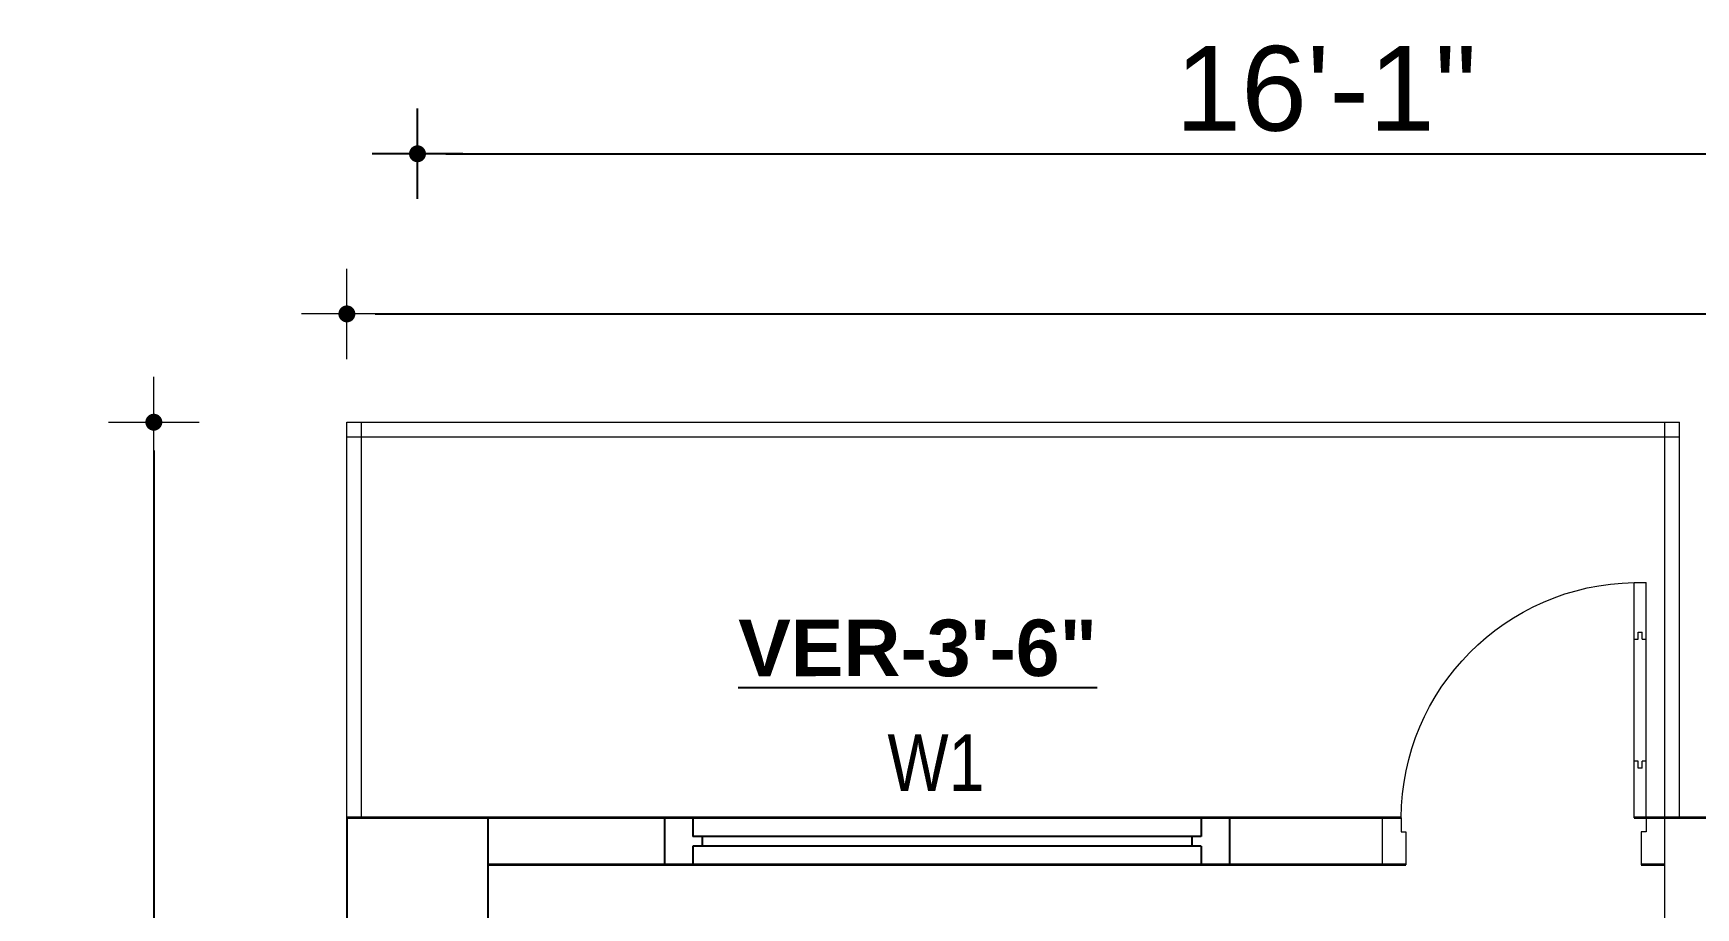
# Model space of a CAD drawing. Header units: inches. Extents: x -100787 to 3653, y -96809 to -8632.
# Drawn here: x -75628.3 to -75451.8, y -87184.6 to -87091.7 of the extents above; entities that cross this region are included whole.
import ezdxf

# ---------------------------------------------------------------- set-up
doc = ezdxf.new("R2010")
doc.units = ezdxf.units.IN
doc.header["$MEASUREMENT"] = 0
doc.header["$PDMODE"] = 99
for name, color, linetype, lineweight in [('1-FOUNDATION DIM', 31, 'Continuous', 5), ('door', 132, 'Continuous', 15), ('ELE.POWER', 10, 'Continuous', 20), ('Furniture Gr.Fl.', 6, 'Continuous', 5), ('R0D', 1, 'Continuous', 35), ('SB', 5, 'Continuous', 13)]:
    doc.layers.add(name, color=color, linetype=linetype, lineweight=lineweight)
for name, color, linetype in [('RCC', 6, 'Continuous'), ('Rod', 1, 'Continuous'), ('TEX', 7, 'Continuous'), ('WINDOOR', 7, 'Continuous')]:
    doc.layers.add(name, color=color, linetype=linetype)
doc.styles.add('ARIAL', font='arial.ttf')
doc.styles.get("Standard").update_dxf_attribs({"font": 'ARIALN.TTF'})
doc.dimstyles.new('3-8', dxfattribs={"dimscale": 1.5, "dimtxt": 6, "dimasz": 2, "dimexe": 0.18, "dimexo": 6, "dimgap": 0, "dimtad": 0, "dimdec": 0, "dimzin": 3, "dimdsep": 46, "dimlunit": 3, "dimtxsty": 'ARIAL', "dimblk": 'DD', "dimcen": 1, "dimse1": 1, "dimse2": 1, "dimclrd": 256, "dimclrt": 256, "dimadec": 0, "dimazin": 0, "dimtfac": 0.5, "dimtdec": 0, "dimtmove": 2, "dimatfit": 0, "dimfxl": 0.18, "dimtvp": 0.75, "dimfrac": 1, "dimtolj": 1, "dimtzin": 0, "dimarcsym": 0})

# ---------------------------------------------------------------- blocks, each defined once
blk = doc.blocks.new('A$C154754DE')
at = {"layer": 'RCC'}
for p, q in [((0, 12), (15, 12)), ((0, 0), (0, 12)), ((15, 12), (15, 0)), ((15, 0), (0, 0))]:
    blk.add_line(p, q, dxfattribs=at)
blk = doc.blocks.new('D30')
at = {"layer": 'door'}
for p, q in [((2, 5), (2, 29.97)), ((3.25, 29.97), (2, 29.97)), ((3.25, 5), (3.25, 29.97)), ((2.4, 23.97), (2.4, 24.72)), ((2.85, 24.72), (2.4, 24.72)), ((2.85, 23.97), (2.85, 24.72)), ((2.4, 23.97), (2, 23.97)), ((3.25, 23.97), (2.85, 23.97)), ((2, 11), (2.4, 11)), ((2.4, 10.25), (2.4, 11)), ((2.85, 10.25), (2.85, 11)), ((2.85, 11), (3.25, 11)), ((2.4, 10.25), (2.85, 10.25)), ((0, 0), (0, 5)), ((0, 5), (2, 5)), ((2, 5), (2, 3.5)), ((2, 5), (3.25, 5)), ((30, 5), (28, 5)), ((28, 5), (28, 3.5)), ((30, 0), (30, 5)), ((2, 3.5), (2.5, 3.5)), ((2.5, 3.5), (2.5, 0)), ((28, 3.5), (27.5, 3.5)), ((27.5, 3.5), (27.5, 0)), ((2.5, 0), (0, 0)), ((27.5, 0), (30, 0))]:
    blk.add_line(p, q, dxfattribs=at)
blk.add_arc((2.89, 4.86), 25.11, 0.3204, 89.1727, dxfattribs=at)
blk = doc.blocks.new('W-1')
at = {"layer": 'WINDOOR'}
for p, q in [((-60, 0), (-60, -5)), ((-60, 0), (-57, 0)), ((-60, 0), (0, 0)), ((-57, 0), (-57, -2)), ((-3, 0), (-3, -2)), ((0, 0), (0, -5)), ((-57, -2), (-3, -2)), ((-57, -3), (-57, -5)), ((-57, -3), (-3, -3)), ((-56, -2), (-56, -3)), ((-4, -2), (-4, -3)), ((-3, -3), (-3, -5)), ((-57, -5), (-60, -5)), ((-60, -5), (0, -5)), ((0, -5), (-3, -5))]:
    blk.add_line(p, q, dxfattribs=at)
blk = doc.blocks.new('DD')
for p, q in [((0, 1.6), (0, -1.6)), ((-1.6, 0), (1.6, 0))]:
    blk.add_line(p, q)
at = {"const_width": 0.3}
blk.add_lwpolyline([(-0.15, 0, 1), (0.15, 0, 1)], format="xyb", close=True, dxfattribs=at)
blk = doc.blocks.new('*D496')
at = {"layer": 'Defpoints', "color": 0}
for p in [(-75259, -87121.5), (-75595, -87145), (-75259, -87145)]:
    blk.add_point(p, dxfattribs=at)
at = {"layer": 'Furniture Gr.Fl.', "lineweight": -2}
blk.add_line((-75592, -87121.5), (-75262, -87121.5), dxfattribs=at)
at = {"layer": 'Furniture Gr.Fl.', "lineweight": -2, "xscale": 3, "yscale": 3, "zscale": 3, "rotation": 180}
blk.add_blockref('DD', (-75595, -87121.5), dxfattribs=at)
at = {"layer": 'Furniture Gr.Fl.', "lineweight": -2, "xscale": 3, "yscale": 3, "zscale": 3}
blk.add_blockref('DD', (-75259, -87121.5), dxfattribs=at)
at = {"layer": 'Furniture Gr.Fl.', "insert": (-75427, -87114.61), "char_height": 9, "attachment_point": 5, "style": 'ARIAL'}
blk.add_mtext('\\A1;28\'-0"', dxfattribs=at)
blk = doc.blocks.new('*D495')
at = {"layer": 'Defpoints', "color": 0}
for p in [(-75595, -87133), (-75615.5, -87891), (-75595, -87891)]:
    blk.add_point(p, dxfattribs=at)
at = {"layer": 'Furniture Gr.Fl.', "lineweight": -2}
blk.add_line((-75615.5, -87136), (-75615.5, -87888), dxfattribs=at)
at = {"layer": 'Furniture Gr.Fl.', "lineweight": -2, "xscale": 3, "yscale": 3, "zscale": 3}
for p, rotation in [((-75615.5, -87133), 90), ((-75615.5, -87891), 270)]:
    blk.add_blockref('DD', p, dxfattribs=dict(at, rotation=rotation))
at = {"layer": 'Furniture Gr.Fl.', "insert": (-75622.4, -87512), "char_height": 9, "attachment_point": 5, "rotation": 90, "style": 'ARIAL'}
blk.add_mtext('\\A1;63\'-2"', dxfattribs=at)
blk = doc.blocks.new('*D499')
at = {"layer": 'Defpoints', "color": 0}
for p in [(-75394.54, -87104.5), (-75587.5, -87175), (-75394.54, -87175)]:
    blk.add_point(p, dxfattribs=at)
at = {"layer": 'Rod', "lineweight": -2}
blk.add_line((-75584.5, -87104.5), (-75397.54, -87104.5), dxfattribs=at)
at = {"layer": 'Rod', "lineweight": -2, "xscale": 3, "yscale": 3, "zscale": 3, "rotation": 180}
blk.add_blockref('DD', (-75587.5, -87104.5), dxfattribs=at)
at = {"layer": 'Rod', "lineweight": -2, "xscale": 3, "yscale": 3, "zscale": 3}
blk.add_blockref('DD', (-75394.54, -87104.5), dxfattribs=at)
at = {"layer": 'Rod', "insert": (-75491.02, -87097.61), "char_height": 9, "attachment_point": 5, "style": 'ARIAL'}
blk.add_mtext('\\A1;16\'-1"', dxfattribs=at)

msp = doc.modelspace()

# ---------------------------------------------------------------- linework, layer by layer
at = {"layer": 'ELE.POWER'}
msp.add_line((-75455.04, -87296), (-75455.04, -87180), dxfattribs=at)
at = {"layer": 'R0D'}
for p, q in [((-75483.04, -87175), (-75595, -87175)), ((-75590, -87175), (-75590, -87175)), ((-75402.04, -87175), (-75458.29, -87175)), ((-75595, -87180), (-75595, -87180)), ((-75482.54, -87180), (-75580, -87180)), ((-75455.04, -87180), (-75457.54, -87180))]:
    msp.add_line(p, q, dxfattribs=at)
at = {"layer": 'SB'}
for p, q in [((-75595, -87175), (-75595, -87133)), ((-75595, -87133), (-75453.48, -87133)), ((-75595, -87134.56), (-75453.48, -87134.56)), ((-75593.44, -87175), (-75593.44, -87133)), ((-75455.04, -87180), (-75455.04, -87133)), ((-75453.48, -87175), (-75453.48, -87133))]:
    msp.add_line(p, q, dxfattribs=at)

# ---------------------------------------------------------------- block references
at = {"layer": '1-FOUNDATION DIM', "xscale": -1}
msp.add_blockref('D30', (-75455.04, -87180), dxfattribs=at)
at = {"layer": 'RCC', "xscale": -1, "rotation": 180}
msp.add_blockref('A$C154754DE', (-75595, -87175), dxfattribs=at)
at = {"layer": 'WINDOOR', "ltscale": 10, "xscale": -1}
msp.add_blockref('W-1', (-75561.27, -87175), dxfattribs=at)

# ---------------------------------------------------------------- texts
at = {"layer": 'TEX', "insert": (-75534.39, -87157.01), "char_height": 6, "width": 86.6093, "attachment_point": 5, "rotation": 0.025}
msp.add_mtext('{\\fArial|b1|i0|c0|p34;\\LVER-3\'-6"}', dxfattribs=at)
at = {"layer": 'TEX', "linetype": 'ByBlock', "insert": (-75527.28, -87166.15), "char_height": 6, "width": 18.7715, "attachment_point": 3}
msp.add_mtext('{\\fArial Narrow|b0|i0|c0|p34;W1}', dxfattribs=at)

# ---------------------------------------------------------------- dimensions: what is measured, and where the dimension line sits
at = {"layer": 'Furniture Gr.Fl.'}
dim = msp.add_linear_dim(base=(-75259, -87121.5), p1=(-75595, -87145), p2=(-75259, -87145), dimstyle='3-8', dxfattribs=at)
dim.commit()
dim.dimension.update_dxf_attribs({"geometry": '*D496', "text_midpoint": (-75427, -87114.61)})
dim = msp.add_linear_dim(base=(-75615.5, -87891), p1=(-75595, -87133), p2=(-75595, -87891), angle=90, dimstyle='3-8', dxfattribs=at)
dim.commit()
dim.dimension.update_dxf_attribs({"geometry": '*D495', "text_midpoint": (-75622.4, -87512)})
at = {"layer": 'Rod'}
dim = msp.add_linear_dim(base=(-75394.54, -87104.5), p1=(-75587.5, -87175), p2=(-75394.54, -87175), dimstyle='3-8', dxfattribs=at)
dim.commit()
dim.dimension.update_dxf_attribs({"geometry": '*D499', "text_midpoint": (-75491.02, -87097.61)})

doc.saveas('drawing.dxf')
